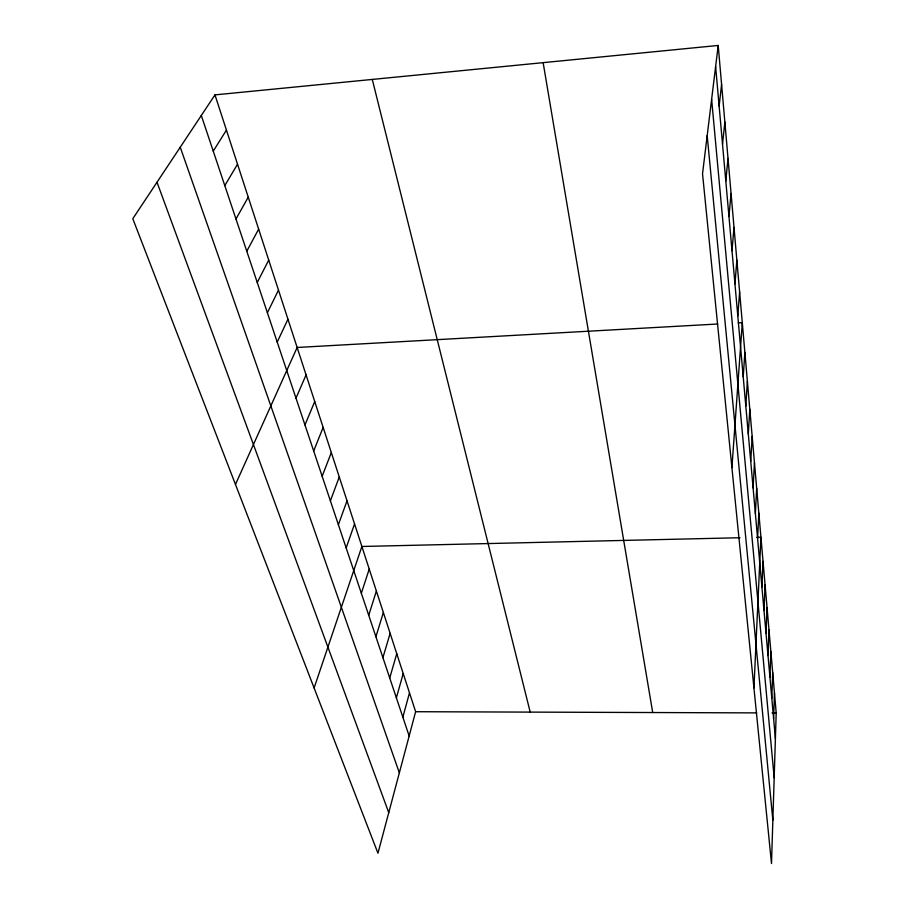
<?xml version="1.0" encoding="UTF-8"?>
<svg xmlns="http://www.w3.org/2000/svg" width="909" height="909" viewBox="0 0 909 909"><rect width="100%" height="100%" fill="white"/><g stroke="black" fill="none" stroke-linecap="round" stroke-linejoin="round"><path stroke-width="1.36" d="M718.201 45.45L776.206 712.963L771.502 863.55L702.532 173.778L718.201 45.45L214.978 94.888L132.794 218.717L377.951 853.221L415.629 711.713L214.978 94.888M773.627 718.78L774.468 693.022M771.809 698.305L772.695 672.558M769.934 677.273L770.866 651.526M768.014 655.65L768.991 629.926M766.037 633.414L767.06 607.723M764.003 610.541L765.071 584.896M761.901 586.998L763.037 561.41M753.936 687.84L760.935 537.242L756.754 537.344M757.595 538.526L758.833 513.108M755.379 513.585L756.674 488.269M753.095 487.894L754.459 462.692M750.732 461.42L752.163 436.365M748.312 434.116L749.811 409.22M745.8 405.971L747.38 381.257M743.221 376.905L744.869 352.408M731.915 467.658L742.289 322.638L738.199 322.865M737.79 315.923L739.619 291.914M734.949 283.892L736.858 260.167M731.995 250.77L734.006 227.375M728.95 216.501L731.063 193.458M725.791 181.005L728.007 158.382M722.519 144.247L724.859 122.056M719.133 106.137L721.587 84.435M402.846 717.167L409.493 692.863M396.369 697.839L403.21 673.535M389.722 678.012L396.756 653.707M382.905 657.65L390.143 633.368M375.906 636.755L383.359 612.507M368.724 615.291L376.383 591.077M361.339 593.247L369.236 569.079M314.105 687.988L361.884 546.479L740.006 537.73M346.17 547.968L354.544 523.936M338.387 524.732L347.022 500.791M330.387 500.848L339.273 476.998M322.15 476.271L331.319 452.546M313.685 450.989L323.138 427.4M304.969 424.969L314.73 401.528M295.993 398.176L306.06 374.894M235.465 484.452L297.141 347.477L717.746 324.002M277.211 342.102L287.948 319.229M267.382 312.764L278.484 290.119M257.247 282.483L268.723 260.099M246.771 251.236L258.656 229.148M235.965 218.967L248.259 197.196M224.796 185.618L237.522 164.199M213.251 151.144L226.432 130.112M415.629 711.713L756.708 712.895M772.025 712.94L776.206 712.963M157.007 182.232L388.757 812.646M180.243 147.213L399.358 772.843M201.309 115.488L409.164 736.017M372.281 79.435L530.197 712.111M543.139 62.653L652.707 712.531M707.191 135.668L772.855 820.202M711.622 99.331L774.173 777.809M715.622 66.596L775.4 738.71"/></g></svg>
